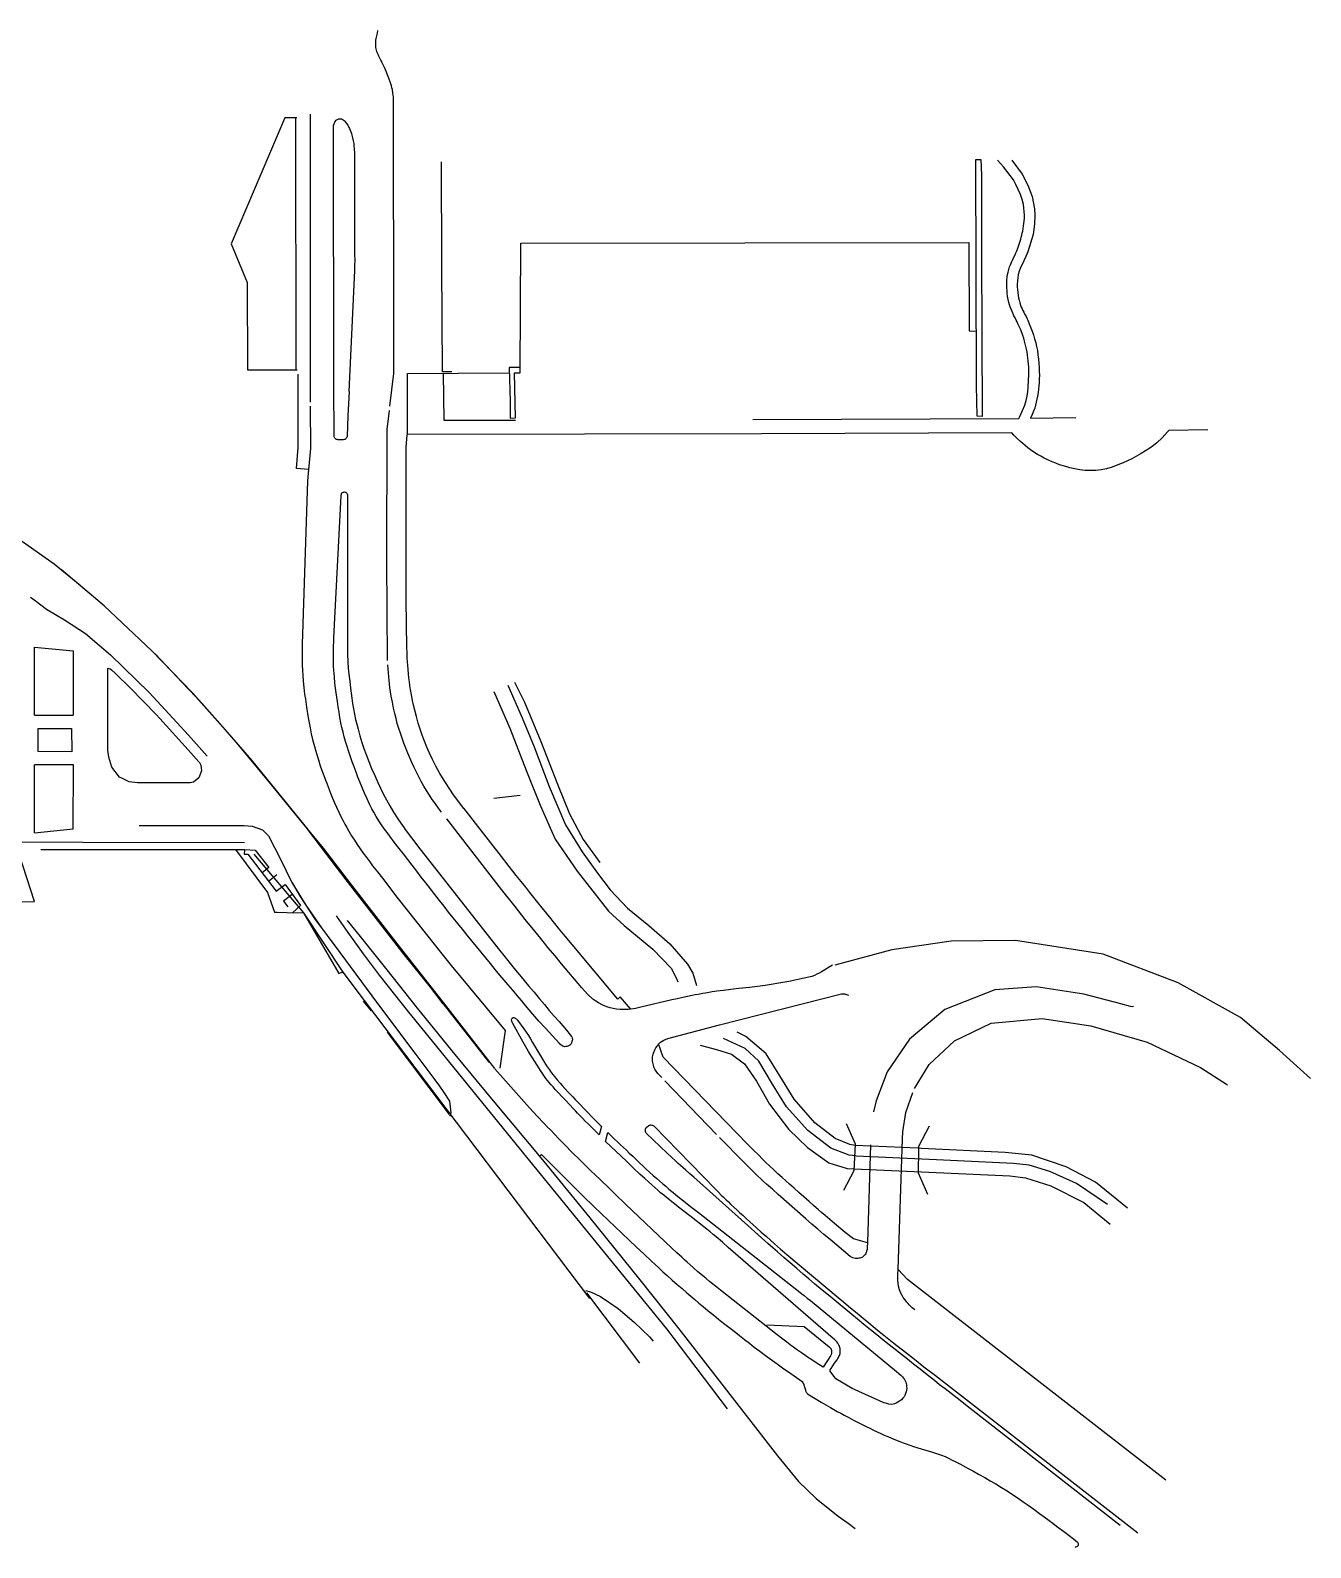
# Model space of a CAD drawing. Header units: millimetres. Extents: x 197581 to 283285, y -61110 to -31602.
# Drawn here: x 258900 to 283285, y -60511 to -31602 of the extents above; entities that cross this region are included whole.
import ezdxf

# ---------------------------------------------------------------- set-up
doc = ezdxf.new("R2010")
doc.units = ezdxf.units.MM
for name, color, linetype in [('CUDL_BO', 7, 'Continuous'), ('CUDL_BR', 7, 'Continuous'), ('CUDL_FACADES', 7, 'Continuous'), ('CUDL_LA', 7, 'Continuous'), ('CUDL_MU', 7, 'Continuous'), ('CUDL_PO', 7, 'Continuous'), ('CUDL_SP', 7, 'Continuous')]:
    doc.layers.add(name, color=color, linetype=linetype)

msp = doc.modelspace()

# ---------------------------------------------------------------- linework, layer by layer
at = {"layer": 'CUDL_BO'}
for points in [[(265823, -37543, 0), (265814, -32875, 0), (265806, -32799, 0), (265795, -32727, 0), (265787, -32694, 0), (265779, -32661, 0), (265767, -32621, 0), (265755, -32582, 0), (265737, -32530, 0), (265717, -32480, 0), (265699, -32439, 0), (265681, -32396, 0), (265662, -32352, 0), (265643, -32310, 0), (265619, -32257, 0), (265596, -32210, 0), (265587, -32190, 0), (265578, -32170, 0), (265564, -32144, 0), (265552, -32120, 0), (265540, -32095, 0), (265528, -32072, 0), (265518, -32049, 0), (265508, -32025, 0), (265500, -32002, 0), (265493, -31977, 0), (265488, -31953, 0), (265483, -31928, 0), (265480, -31901, 0), (265478, -31874, 0), (265478, -31848, 0), (265480, -31821, 0), (265483, -31789, 0), (265489, -31755, 0), (265494, -31729, 0), (265499, -31704, 0), (265510, -31655, 0), (265521, -31602, 0)], [(264227, -33197, 0), (264232, -38683, 0)], [(264681, -38376, 0), (264672, -33452, 0), (264676, -33414, 0), (264685, -33380, 0), (264690, -33365, 0), (264697, -33350, 0), (264709, -33331, 0), (264723, -33314, 0), (264734, -33305, 0), (264747, -33299, 0), (264761, -33293, 0), (264775, -33289, 0), (264792, -33287, 0), (264809, -33287, 0), (264824, -33289, 0), (264838, -33293, 0), (264858, -33304, 0), (264878, -33322, 0), (264891, -33335, 0), (264904, -33350, 0), (264924, -33378, 0), (264945, -33410, 0), (264961, -33439, 0), (264976, -33470, 0), (264990, -33502, 0), (265004, -33536, 0), (265015, -33566, 0), (265024, -33598, 0), (265038, -33652, 0), (265050, -33710, 0), (265058, -33755, 0), (265064, -33802, 0), (265070, -33867, 0), (265074, -33935, 0), (265077, -35877, 0), (265078, -35978, 0), (265075, -36079, 0), (265074, -36128, 0), (265071, -36177, 0), (264969, -38486, 0)], [(265747, -38765, 0), (265824, -38140, 0), (265823, -37543, 0)], [(264693, -39361, 0), (264687, -39346, 0), (264685, -39329, 0), (264681, -38375, 0)], [(264972, -38484, 0), (264950, -38947, 0)], [(264232, -38763, 0), (264235, -39569, 0), (264195, -39971, 0)], [(264950, -38947, 0), (264932, -39339, 0), (264927, -39357, 0), (264918, -39373, 0), (264910, -39381, 0), (264900, -39389, 0), (264887, -39395, 0), (264875, -39400, 0), (264861, -39404, 0), (264847, -39406, 0), (264758, -39404, 0), (264743, -39400, 0), (264728, -39395, 0), (264718, -39388, 0), (264708, -39380, 0), (264699, -39371, 0), (264693, -39361, 0)], [(265703, -43610, 0), (265690, -41704, 0), (265694, -39207, 0), (265739, -38845, 0)], [(264195, -39970, 0), (264180, -40186, 0)], [(264180, -40186, 0), (264078, -43294, 0), (264076, -43447, 0), (264076, -43597, 0), (264079, -43694, 0), (264083, -43791, 0), (264089, -43896, 0), (264097, -43999, 0), (264109, -44125, 0), (264124, -44247, 0), (264140, -44348, 0)], [(265407, -46436, 0), (265400, -46424, 0), (265361, -46347, 0), (265312, -46243, 0), (265264, -46133, 0), (265220, -46027, 0), (265178, -45922, 0), (265139, -45829, 0), (265103, -45735, 0), (265065, -45635, 0), (265029, -45538, 0), (264995, -45442, 0), (264963, -45348, 0), (264932, -45249, 0), (264903, -45150, 0), (264878, -45061, 0), (264856, -44974, 0), (264834, -44885, 0), (264815, -44797, 0), (264797, -44696, 0), (264779, -44595, 0), (264764, -44492, 0), (264749, -44392, 0), (264736, -44306, 0), (264724, -44221, 0), (264714, -44134, 0), (264702, -44040, 0), (264691, -43921, 0), (264680, -43794, 0), (264675, -43713, 0), (264673, -43626, 0), (264673, -43413, 0), (264683, -43168, 0), (264823, -40473, 0), (264822, -40456, 0), (264825, -40440, 0), (264826, -40434, 0), (264828, -40429, 0), (264831, -40422, 0), (264835, -40416, 0), (264844, -40407, 0), (264857, -40400, 0), (264868, -40398, 0), (264879, -40396, 0), (264893, -40399, 0), (264908, -40404, 0), (264920, -40411, 0), (264928, -40420, 0), (264935, -40435, 0), (264938, -40454, 0), (264942, -43332, 0), (264943, -43486, 0), (264948, -43634, 0), (264956, -43753, 0), (264966, -43869, 0), (264982, -44004, 0), (264997, -44134, 0), (265009, -44231, 0), (265021, -44325, 0), (265037, -44427, 0), (265054, -44530, 0), (265073, -44631, 0), (265095, -44733, 0), (265116, -44824, 0), (265141, -44919, 0), (265175, -45043, 0), (265216, -45173, 0), (265253, -45284, 0), (265293, -45398, 0), (265344, -45531, 0), (265400, -45666, 0), (265460, -45801, 0), (265520, -45931, 0), (265570, -46040, 0), (265622, -46147, 0), (265681, -46261, 0), (265746, -46379, 0), (265818, -46499, 0), (265897, -46623, 0), (265955, -46709, 0), (266017, -46799, 0), (266042, -46831, 0)], [(260654, -45857, 0), (260600, -45829, 0), (260454, -45641, 0), (260393, -45448, 0), (260376, -45319, 0), (260376, -43757, 0), (260418, -43765, 0), (260446, -43784, 0), (260520, -43855, 0), (260808, -44136, 0), (261297, -44639, 0), (261365, -44714, 0)], [(266732, -46501, 0), (266672, -46420, 0), (266614, -46339, 0), (266556, -46256, 0), (266501, -46172, 0), (266447, -46087, 0), (266396, -46001, 0), (266346, -45914, 0), (266300, -45825, 0), (266256, -45735, 0), (266212, -45645, 0), (266169, -45554, 0), (266128, -45463, 0), (266089, -45371, 0), (266050, -45278, 0), (266014, -45184, 0), (265980, -45090, 0), (265948, -44995, 0), (265917, -44901, 0), (265889, -44808, 0), (265865, -44715, 0), (265840, -44618, 0), (265817, -44515, 0), (265795, -44404, 0), (265774, -44285, 0), (265761, -44205, 0), (265749, -44120, 0), (265726, -43917, 0), (265706, -43690, 0)], [(264140, -44348, 0), (264161, -44495, 0), (264191, -44700, 0), (264227, -44893, 0), (264251, -45005, 0), (264276, -45114, 0), (264311, -45249, 0), (264347, -45377, 0), (264385, -45498, 0), (264423, -45613, 0), (264467, -45734, 0), (264510, -45853, 0), (264523, -45887, 0)], [(261365, -44714, 0), (261908, -45313, 0), (262111, -45540, 0)], [(262114, -45541, 0), (262147, -45603, 0), (262157, -45712, 0), (262109, -45844, 0), (262008, -45928, 0), (261944, -45940, 0), (260938, -45939, 0), (260781, -45920, 0), (260654, -45857, 0)], [(264523, -45887, 0), (264544, -45945, 0), (264577, -46035, 0), (264616, -46134, 0), (264655, -46228, 0), (264694, -46318, 0), (264733, -46405, 0), (264778, -46500, 0), (264823, -46593, 0), (264858, -46660, 0), (264892, -46726, 0), (264927, -46792, 0), (264964, -46858, 0), (265017, -46946, 0), (265073, -47034, 0), (265125, -47113, 0), (265181, -47195, 0), (265242, -47281, 0), (265308, -47370, 0), (265363, -47443, 0), (265419, -47518, 0), (265509, -47635, 0), (265605, -47758, 0), (265883, -48115, 0)], [(268977, -50904, 0), (268710, -50611, 0), (268587, -50477, 0), (268471, -50347, 0), (268400, -50264, 0), (268332, -50183, 0), (268253, -50087, 0), (268175, -49993, 0), (268088, -49890, 0), (268003, -49789, 0), (267924, -49697, 0), (267844, -49603, 0), (267755, -49495, 0), (267662, -49384, 0), (267574, -49276, 0), (267485, -49167, 0), (267396, -49058, 0), (267308, -48949, 0), (267218, -48839, 0), (267130, -48729, 0), (267041, -48620, 0), (266954, -48510, 0), (266866, -48400, 0), (266779, -48289, 0), (266692, -48179, 0), (266606, -48069, 0), (266519, -47957, 0), (266433, -47847, 0), (266346, -47734, 0), (266258, -47622, 0), (266172, -47510, 0), (266087, -47400, 0), (266005, -47294, 0), (265924, -47189, 0), (265831, -47068, 0), (265746, -46955, 0), (265695, -46887, 0), (265648, -46822, 0), (265591, -46742, 0), (265537, -46660, 0), (265487, -46580, 0), (265440, -46497, 0), (265407, -46436, 0)], [(261374, -46750, 0), (262970, -46750, 0), (263126, -46765, 0), (263323, -46835, 0), (263435, -46947, 0), (263664, -47393, 0), (263883, -47841, 0), (264145, -48272, 0), (264445, -48702, 0)], [(266042, -46831, 0), (266159, -46990, 0), (266320, -47198, 0), (267812, -49095, 0), (267941, -49258, 0), (268065, -49413, 0), (268141, -49507, 0), (268216, -49597, 0), (268304, -49702, 0), (268391, -49807, 0), (268494, -49930, 0), (268597, -50053, 0), (268690, -50164, 0), (268784, -50274, 0), (268878, -50382, 0), (268971, -50489, 0), (269110, -50650, 0), (269184, -50738, 0), (269187, -50742, 0), (269190, -50747, 0), (269202, -50765, 0), (269211, -50781, 0), (269220, -50802, 0), (269223, -50820, 0), (269223, -50836, 0), (269221, -50851, 0), (269216, -50870, 0), (269209, -50891, 0), (269201, -50909, 0), (269190, -50925, 0), (269176, -50938, 0), (269159, -50950, 0), (269139, -50958, 0), (269118, -50963, 0), (269097, -50965, 0), (269074, -50966, 0), (269060, -50962, 0), (269045, -50958, 0), (269011, -50939, 0), (268975, -50907, 0)], [(267874, -47970, 0), (266830, -46628, 0)], [(263798, -47664, 0), (263888, -47844, 0), (264036, -48107, 0), (264315, -48521, 0), (264795, -49174, 0), (265512, -50145, 0), (266241, -51115, 0), (266605, -51600, 0)], [(271222, -50052, 0), (271115, -50076, 0), (270529, -50216, 0), (270428, -50238, 0), (270334, -50252, 0), (270288, -50257, 0), (270244, -50259, 0), (270188, -50259, 0), (270133, -50257, 0), (270065, -50251, 0), (269998, -50240, 0), (269943, -50227, 0), (269883, -50208, 0), (269806, -50175, 0), (269723, -50132, 0), (269670, -50100, 0), (269616, -50061, 0), (269511, -49965, 0), (269405, -49846, 0), (269017, -49387, 0), (268893, -49238, 0), (268759, -49078, 0), (268691, -48993, 0), (268620, -48905, 0), (268564, -48837, 0), (268508, -48767, 0), (268327, -48542, 0), (268131, -48297, 0), (267874, -47970, 0)], [(265883, -48115, 0), (266790, -49259, 0), (266918, -49418, 0), (267943, -50659, 0), (267840, -51378, 0)], [(268217, -52898, 0), (266560, -50859, 0), (266110, -50309, 0), (265551, -49603, 0), (265247, -49199, 0), (264953, -48793, 0), (264731, -48472, 0)], [(274176, -49415, 0), (273969, -49538, 0), (273924, -49564, 0), (273880, -49587, 0), (273833, -49610, 0), (273786, -49630, 0), (273491, -49694, 0), (273344, -49724, 0), (273196, -49752, 0), (273121, -49764, 0), (273047, -49777, 0), (272972, -49788, 0), (272898, -49798, 0), (272749, -49819, 0), (272598, -49836, 0), (272397, -49857, 0), (272240, -49876, 0), (272100, -49894, 0), (272036, -49903, 0), (271976, -49911, 0), (271889, -49924, 0), (271800, -49939, 0), (271710, -49954, 0), (271618, -49970, 0), (271565, -49980, 0), (271506, -49991, 0), (271328, -50028, 0), (271222, -50052, 0)], [(272026, -50552, 0), (274349, -49957, 0), (274370, -49957, 0), (274392, -49958, 0), (274404, -49960, 0), (274418, -49964, 0), (274431, -49967, 0), (274443, -49972, 0), (274464, -49978, 0), (274485, -49984, 0)], [(279909, -50202, 0), (279886, -50209, 0), (279852, -50203, 0), (279672, -50150, 0), (278967, -49966, 0), (278058, -49826, 0), (277269, -49885, 0), (276317, -50256, 0), (275647, -50822, 0), (275219, -51443, 0), (275010, -52000, 0), (274962, -52207, 0)], [(269647, -52353, 0), (269778, -52484, 0), (269732, -52646, 0), (269522, -52439, 0), (269468, -52385, 0), (269414, -52328, 0), (269368, -52280, 0), (269320, -52230, 0), (269280, -52186, 0), (269237, -52141, 0), (269169, -52069, 0), (269098, -51994, 0), (269024, -51916, 0), (268957, -51845, 0), (268926, -51812, 0), (268897, -51780, 0), (268855, -51734, 0), (268817, -51690, 0), (268782, -51649, 0), (268749, -51608, 0), (268721, -51571, 0), (268691, -51532, 0), (268654, -51478, 0), (268615, -51421, 0), (268584, -51372, 0), (268550, -51319, 0), (268507, -51251, 0), (268462, -51180, 0), (268425, -51120, 0), (268388, -51058, 0), (268338, -50972, 0), (268287, -50879, 0), (268088, -50523, 0), (268082, -50511, 0), (268076, -50498, 0), (268072, -50486, 0), (268069, -50474, 0), (268066, -50461, 0), (268067, -50449, 0), (268070, -50435, 0), (268074, -50423, 0), (268094, -50409, 0), (268109, -50410, 0), (268122, -50414, 0), (268134, -50420, 0), (268143, -50427, 0), (268154, -50436, 0), (268163, -50444, 0), (268173, -50453, 0), (268181, -50462, 0), (268301, -50627, 0), (268346, -50690, 0), (268389, -50753, 0), (268429, -50819, 0), (268467, -50887, 0), (268673, -51237, 0), (268730, -51328, 0), (268785, -51409, 0), (268807, -51437, 0), (268828, -51466, 0), (268853, -51499, 0), (268880, -51532, 0), (268932, -51597, 0), (268988, -51659, 0), (269031, -51706, 0), (269081, -51761, 0), (269150, -51836, 0), (269230, -51922, 0), (269275, -51971, 0), (269325, -52024, 0), (269472, -52176, 0), (269647, -52352, 0)], [(270930, -51556, 0), (270854, -51478, 0), (270819, -51435, 0), (270793, -51392, 0), (270784, -51371, 0), (270777, -51350, 0), (270768, -51320, 0), (270761, -51292, 0), (270755, -51265, 0), (270751, -51240, 0), (270748, -51215, 0), (270748, -51188, 0), (270751, -51161, 0), (270756, -51134, 0), (270761, -51110, 0), (270768, -51087, 0), (270780, -51055, 0), (270795, -51023, 0), (270814, -50991, 0), (270836, -50958, 0), (270853, -50933, 0), (270874, -50907, 0), (270887, -50893, 0), (270903, -50878, 0), (270964, -50839, 0), (271043, -50808, 0), (272026, -50552, 0)], [(275738, -51763, 0), (276022, -51304, 0), (276500, -50856, 0), (277198, -50521, 0), (278169, -50428, 0), (279100, -50567, 0), (280171, -50880, 0), (281185, -51364, 0), (281699, -51694, 0)], [(274625, -53046, 0), (274496, -53035, 0), (274149, -52902, 0), (273710, -52566, 0), (273305, -52110, 0), (273035, -51683, 0), (272773, -51245, 0), (272512, -51002, 0), (272100, -50813, 0)], [(272925, -56264, 0), (273638, -56298, 0), (274112, -56686, 0), (274131, -56701, 0), (274145, -56717, 0), (274151, -56726, 0), (274155, -56735, 0), (274159, -56749, 0), (274161, -56763, 0), (274162, -56776, 0), (274161, -56789, 0), (274160, -56798, 0), (274158, -56807, 0), (274150, -56830, 0), (274138, -56854, 0), (274003, -57072, 0), (273868, -56988, 0), (273783, -56932, 0), (273703, -56879, 0), (273654, -56846, 0), (273607, -56815, 0), (273550, -56774, 0), (273492, -56733, 0), (273435, -56691, 0), (273378, -56650, 0), (273333, -56616, 0), (273285, -56580, 0), (273207, -56520, 0), (273124, -56454, 0), (272074, -55628, 0), (271951, -55530, 0), (271838, -55438, 0), (271769, -55381, 0), (271704, -55327, 0), (271616, -55253, 0), (271530, -55180, 0), (271469, -55125, 0), (271410, -55073, 0), (271358, -55027, 0), (271306, -54979, 0), (271214, -54893, 0), (271120, -54804, 0), (270237, -53965, 0), (270041, -53777, 0), (269871, -53612, 0), (269808, -53553, 0), (269751, -53498, 0), (269661, -53411, 0), (269576, -53330, 0), (269489, -53244, 0), (269407, -53165, 0), (269329, -53087, 0), (269252, -53011, 0), (269184, -52943, 0), (269116, -52873, 0), (269043, -52800, 0), (268967, -52722, 0), (268887, -52639, 0), (268804, -52553, 0), (268745, -52493, 0), (268684, -52428, 0), (268553, -52287, 0), (268408, -52129, 0), (267748, -51388, 0)], [(266603, -51599, 0), (266690, -51716, 0), (266777, -51836, 0), (266886, -52007, 0), (266910, -52225, 0), (266889, -52292, 0), (266907, -52258, 0)], [(271971, -52637, 0), (270986, -51615, 0)], [(275520, -52587, 0), (275575, -52220, 0), (275707, -51838, 0)], [(269857, -52773, 0), (269899, -52603, 0), (269972, -52675, 0), (270028, -52728, 0), (270084, -52781, 0), (270141, -52836, 0), (270198, -52890, 0), (270252, -52940, 0), (270307, -52993, 0), (270373, -53055, 0), (270440, -53118, 0), (270504, -53179, 0), (270568, -53239, 0), (270632, -53297, 0), (270695, -53357, 0), (270765, -53419, 0), (270832, -53480, 0), (270888, -53529, 0), (270944, -53578, 0), (271001, -53626, 0), (271063, -53678, 0), (271141, -53743, 0), (271226, -53812, 0), (271282, -53857, 0), (271343, -53906, 0), (271475, -54010, 0), (271625, -54127, 0), (273555, -55643, 0), (273596, -55675, 0), (273636, -55707, 0), (273697, -55755, 0), (273756, -55804, 0), (275400, -57157, 0), (275442, -57191, 0), (275478, -57224, 0), (275496, -57241, 0), (275512, -57257, 0), (275533, -57280, 0), (275551, -57305, 0), (275565, -57331, 0), (275575, -57358, 0), (275582, -57383, 0), (275587, -57409, 0), (275590, -57442, 0), (275591, -57478, 0), (275588, -57511, 0), (275582, -57543, 0), (275571, -57576, 0), (275557, -57609, 0), (275540, -57637, 0), (275520, -57664, 0), (275491, -57692, 0), (275457, -57718, 0), (275422, -57740, 0), (275388, -57758, 0), (275359, -57768, 0), (275331, -57777, 0), (275294, -57781, 0), (275250, -57776, 0), (275210, -57767, 0), (275165, -57753, 0), (275155, -57749, 0), (275144, -57744, 0), (274932, -57652, 0), (274552, -57476, 0), (274239, -57297, 0), (274132, -57149, 0), (274136, -57121, 0), (274150, -57095, 0), (274219, -56998, 0), (274264, -56932, 0), (274273, -56919, 0), (274279, -56909, 0), (274291, -56889, 0), (274301, -56869, 0), (274310, -56850, 0), (274315, -56831, 0), (274321, -56813, 0), (274324, -56794, 0), (274325, -56775, 0), (274326, -56754, 0), (274325, -56736, 0), (274323, -56718, 0), (274318, -56695, 0), (274310, -56672, 0), (274301, -56650, 0), (274288, -56628, 0), (274277, -56612, 0), (274265, -56596, 0), (274253, -56583, 0), (274241, -56570, 0), (274218, -56547, 0), (274192, -56524, 0), (272193, -54790, 0), (272080, -54690, 0), (271964, -54592, 0), (271905, -54543, 0), (271846, -54494, 0), (271786, -54446, 0), (271726, -54398, 0), (271606, -54304, 0), (271485, -54211, 0), (271325, -54086, 0), (271244, -54022, 0), (271166, -53959, 0), (271118, -53921, 0), (271071, -53884, 0), (271017, -53841, 0), (270965, -53798, 0), (270905, -53748, 0), (270849, -53698, 0), (270796, -53651, 0), (270736, -53599, 0), (270672, -53541, 0), (270602, -53477, 0), (270558, -53437, 0), (270510, -53393, 0), (270389, -53279, 0), (270253, -53149, 0), (269856, -52773, 0)], [(279656, -60086, 0), (276801, -57861, 0), (276550, -57666, 0), (276323, -57488, 0), (276218, -57407, 0), (276120, -57329, 0), (275980, -57218, 0), (275847, -57113, 0), (275723, -57014, 0), (275605, -56920, 0), (275490, -56829, 0), (275374, -56737, 0), (275257, -56644, 0), (275139, -56551, 0), (275021, -56456, 0), (274900, -56360, 0), (274778, -56261, 0), (274655, -56160, 0), (274544, -56069, 0), (274430, -55976, 0), (274283, -55853, 0), (274132, -55729, 0), (273981, -55605, 0), (273838, -55484, 0), (273727, -55390, 0), (273620, -55299, 0), (273496, -55192, 0), (273370, -55083, 0), (273252, -54982, 0), (273132, -54878, 0), (273040, -54798, 0), (272944, -54714, 0), (272761, -54551, 0), (272564, -54375, 0), (271535, -53454, 0), (271459, -53388, 0), (271382, -53320, 0), (271334, -53276, 0), (271286, -53232, 0), (271240, -53190, 0), (271195, -53147, 0), (271113, -53071, 0), (271030, -52996, 0), (270628, -52612, 0), (270622, -52598, 0), (270617, -52582, 0), (270616, -52571, 0), (270615, -52558, 0), (270616, -52547, 0), (270618, -52535, 0), (270623, -52521, 0), (270630, -52506, 0), (270671, -52473, 0), (270683, -52466, 0), (270696, -52461, 0), (270708, -52458, 0), (270721, -52458, 0), (270735, -52460, 0), (270746, -52462, 0), (270761, -52466, 0), (270774, -52474, 0)], [(270774, -52471, 0), (271948, -53682, 0), (272005, -53737, 0), (272059, -53792, 0), (272104, -53836, 0), (272150, -53881, 0), (272195, -53925, 0), (272242, -53971, 0), (272300, -54026, 0), (272360, -54081, 0), (272412, -54129, 0), (272468, -54179, 0), (272535, -54240, 0), (272606, -54305, 0), (272667, -54360, 0), (272732, -54419, 0), (272822, -54499, 0), (272918, -54585, 0), (272995, -54653, 0), (273076, -54724, 0), (273190, -54822, 0), (273310, -54924, 0), (274288, -55748, 0), (274387, -55830, 0), (274484, -55909, 0), (274552, -55966, 0), (274619, -56021, 0), (274688, -56078, 0), (274761, -56138, 0), (274872, -56229, 0), (274992, -56328, 0), (275069, -56391, 0), (275156, -56461, 0), (275346, -56612, 0), (275568, -56788, 0), (275740, -56923, 0), (275919, -57064, 0), (276138, -57233, 0), (276367, -57410, 0), (279991, -60231, 0)], [(275514, -52720, 0), (275520, -52587, 0)], [(272181, -57868, 0), (271145, -56500, 0), (271086, -56423, 0), (271020, -56343, 0), (268217, -52898, 0)], [(274847, -54694, 0), (274841, -54794, 0), (274836, -54829, 0), (274828, -54860, 0), (274824, -54875, 0), (274819, -54889, 0), (274810, -54907, 0), (274800, -54923, 0), (274789, -54939, 0), (274776, -54952, 0), (274762, -54963, 0), (274747, -54974, 0), (274734, -54982, 0), (274718, -54988, 0), (274701, -54994, 0), (274683, -54998, 0), (274662, -55001, 0), (274639, -55003, 0), (274627, -55004, 0), (274614, -55003, 0), (274568, -54989, 0), (274515, -54962, 0), (274132, -54639, 0), (274015, -54544, 0), (273899, -54446, 0), (273785, -54348, 0), (273673, -54249, 0), (273146, -53784, 0), (273034, -53684, 0), (272922, -53583, 0), (272867, -53532, 0), (272812, -53482, 0), (272756, -53431, 0), (272702, -53380, 0), (272595, -53274, 0), (272488, -53167, 0), (272027, -52695, 0)], [(274902, -52839, 0), (274847, -54694, 0)], [(275747, -55982, 0), (275722, -55964, 0), (275698, -55944, 0), (275668, -55916, 0), (275639, -55887, 0), (275617, -55861, 0), (275593, -55833, 0), (275561, -55792, 0), (275527, -55748, 0), (275503, -55707, 0), (275481, -55663, 0), (275457, -55599, 0), (275438, -55526, 0), (275428, -55471, 0), (275422, -55413, 0), (275420, -55314, 0), (275426, -55210, 0), (275514, -52720, 0)], [(268594, -53055, 0), (268638, -53018, 0), (268732, -53116, 0), (268833, -53220, 0), (268946, -53334, 0), (269026, -53414, 0), (269110, -53498, 0), (269169, -53557, 0), (269231, -53618, 0), (269422, -53807, 0), (269638, -54017, 0), (270439, -54778, 0), (270591, -54920, 0), (270732, -55052, 0), (270799, -55116, 0), (270863, -55176, 0), (270946, -55253, 0), (271028, -55327, 0), (271124, -55415, 0), (271219, -55496, 0), (271312, -55576, 0), (271406, -55656, 0), (271482, -55720, 0), (271557, -55786, 0), (271634, -55852, 0), (271713, -55917, 0), (271812, -55999, 0), (271915, -56082, 0), (272009, -56157, 0), (272105, -56232, 0), (272203, -56309, 0), (272304, -56388, 0), (272404, -56467, 0), (272503, -56544, 0), (272597, -56618, 0), (272689, -56689, 0), (272793, -56769, 0), (272899, -56849, 0), (272989, -56914, 0), (273080, -56980, 0), (273151, -57031, 0), (273226, -57084, 0), (273384, -57195, 0), (273554, -57315, 0), (273599, -57347, 0), (273612, -57365, 0), (273621, -57384, 0), (273629, -57403, 0), (273634, -57414, 0), (273636, -57425, 0), (273640, -57437, 0), (273644, -57447, 0), (273650, -57468, 0), (273656, -57488, 0), (273661, -57506, 0), (273665, -57519, 0), (273670, -57532, 0), (273673, -57539, 0), (273675, -57546, 0), (273678, -57551, 0), (273682, -57557, 0), (273692, -57570, 0), (273705, -57582, 0), (273963, -57738, 0), (274051, -57789, 0), (274137, -57839, 0), (274203, -57877, 0), (274269, -57914, 0), (274335, -57950, 0), (274401, -57985, 0), (274490, -58033, 0), (274580, -58079, 0), (274669, -58125, 0), (274757, -58169, 0), (274822, -58202, 0), (274886, -58234, 0), (274958, -58270, 0), (275029, -58304, 0), (275096, -58336, 0), (275163, -58367, 0), (275231, -58396, 0), (275304, -58428, 0), (275381, -58459, 0), (275463, -58491, 0), (275521, -58512, 0), (275583, -58535, 0), (275719, -58581, 0), (275870, -58629, 0), (276063, -58685, 0), (276159, -58716, 0), (276253, -58749, 0), (276322, -58777, 0), (276388, -58807, 0), (276459, -58842, 0), (276530, -58878, 0), (276616, -58922, 0), (276704, -58970, 0), (276776, -59008, 0), (276850, -59049, 0), (276960, -59110, 0), (277077, -59175, 0), (277181, -59235, 0), (277287, -59297, 0), (277394, -59362, 0), (277502, -59431, 0), (277609, -59499, 0), (277712, -59568, 0), (277812, -59636, 0), (277908, -59704, 0), (278014, -59780, 0), (278123, -59860, 0), (278212, -59926, 0), (278303, -59993, 0), (278373, -60046, 0), (278446, -60101, 0), (278601, -60218, 0), (278768, -60346, 0), (278846, -60406, 0), (278857, -60434, 0), (278856, -60468, 0), (278838, -60492, 0), (278793, -60511, 0)], [(276162, -53123, 0), (274628, -53051, 0)], [(279419, -53971, 0), (278826, -53575, 0), (278315, -53343, 0), (277926, -53224, 0), (277624, -53191, 0), (276162, -53123, 0)], [(269473, -55609, 0), (269569, -55636, 0), (269757, -55728, 0), (270093, -55954, 0), (270402, -56215, 0), (270691, -56494, 0), (270761, -56574, 0)]]:
    msp.add_polyline3d(points, dxfattribs=at)
at = {"layer": 'CUDL_BR'}
for points in [[(264195, -39971, 0), (263968, -39947, 0), (264000, -39547, 0), (264000, -38154, 0)], [(267155, -46425, 0), (266962, -46167, 0), (266804, -45935, 0), (266749, -45845, 0), (266700, -45761, 0), (266626, -45623, 0), (266560, -45494, 0), (266502, -45372, 0), (266452, -45257, 0), (266407, -45146, 0), (266365, -45033, 0), (266326, -44918, 0), (266289, -44801, 0), (266253, -44673, 0), (266222, -44552, 0), (266199, -44459, 0), (266181, -44369, 0), (266159, -44261, 0), (266141, -44158, 0), (266130, -44086, 0), (266120, -44016, 0), (266110, -43937, 0), (266101, -43859, 0), (266094, -43780, 0), (266087, -43700, 0), (266082, -43631, 0), (266078, -43559, 0), (266075, -43461, 0), (266073, -43358, 0), (266057, -42457, 0), (266060, -39547, 0), (266075, -39306, 0)], [(267727, -44196, 0), (268034, -44896, 0), (268352, -45714, 0), (268611, -46367, 0), (268898, -47012, 0), (269315, -47619, 0), (269914, -48383, 0), (270212, -48660, 0), (270754, -49111, 0), (271108, -49470, 0), (271200, -49652, 0), (271233, -49731, 0)], [(267993, -44077, 0), (268267, -44699, 0), (268493, -45252, 0), (268781, -46010, 0), (269095, -46738, 0), (269411, -47255, 0), (269702, -47661, 0)], [(268123, -44019, 0), (268310, -44403, 0), (268626, -45149, 0), (268938, -45963, 0), (269166, -46527, 0), (269426, -47016, 0), (269745, -47459, 0)], [(268860, -48584, 0), (268819, -48532, 0), (268731, -48422, 0), (268648, -48318, 0), (268568, -48218, 0), (268492, -48124, 0), (268416, -48028, 0), (268335, -47926, 0), (268247, -47817, 0), (268155, -47702, 0), (268089, -47619, 0), (268021, -47533, 0), (267874, -47345, 0), (267713, -47138, 0), (267157, -46424, 0)], [(260971, -46751, 0), (261374, -46750, 0)], [(269702, -47661, 0), (269944, -47980, 0), (270276, -48325, 0), (270683, -48660, 0), (271083, -49005, 0), (271419, -49391, 0), (271520, -49567, 0), (271586, -49801, 0)], [(270339, -50251, 0), (270135, -50017, 0), (270087, -50060, 0), (269218, -49019, 0), (269086, -48861, 0), (268962, -48710, 0), (268889, -48619, 0), (268860, -48584, 0)], [(272914, -51104, 0), (272911, -51099, 0), (272529, -50774, 0), (272364, -50691, 0)], [(274846, -54705, 0), (274578, -54630, 0), (274422, -54504, 0), (274217, -54334, 0), (274036, -54181, 0), (273971, -54125, 0), (273909, -54072, 0), (273819, -53993, 0), (273732, -53918, 0), (273631, -53829, 0), (273537, -53745, 0), (273447, -53664, 0), (273357, -53585, 0), (273287, -53521, 0), (273217, -53459, 0), (273139, -53388, 0), (273060, -53315, 0), (272982, -53241, 0), (272904, -53164, 0), (272840, -53100, 0), (272773, -53035, 0), (272670, -52932, 0), (272562, -52822, 0), (270952, -51169, 0), (270866, -50914, 0)], [(271657, -50938, 0), (271967, -51018, 0), (272253, -51111, 0), (272499, -51294, 0), (272731, -51624, 0), (272979, -52062, 0), (273344, -52541, 0), (273702, -52888, 0), (274107, -53182, 0), (274460, -53285, 0), (274592, -53294, 0)], [(274609, -52850, 0), (274511, -52830, 0), (274228, -52716, 0), (273840, -52418, 0), (273449, -51964, 0), (273178, -51519, 0), (272914, -51104, 0)], [(279796, -54045, 0), (279186, -53546, 0), (278629, -53256, 0), (277976, -53034, 0), (277465, -52982, 0), (275875, -52904, 0)], [(275871, -53350, 0), (276579, -53383, 0)], [(276579, -53383, 0), (277553, -53427, 0), (277854, -53467, 0), (278335, -53617, 0), (278963, -53937, 0), (279468, -54345, 0)], [(280524, -59227, 0), (275607, -55401, 0), (275426, -55209, 0)], [(269494, -55658, 0), (270502, -56995, 0)]]:
    msp.add_polyline3d(points, dxfattribs=at)
at = {"layer": 'CUDL_FACADES'}
for points in [[(267653, -51267, 0), (267639, -51262, 0), (266771, -50151, 0), (266760, -50151, 0), (266521, -49832, 0), (266019, -49209, 0), (265404, -48418, 0), (264913, -47785, 0), (264547, -47306, 0), (264185, -46831, 0), (264189, -46826, 0)], [(259102, -47211, 0), (259812, -47211, 0)], [(259106, -47211, 0), (259812, -47211, 0)], [(259812, -47211, 0), (262805, -47214, 0)], [(259812, -47211, 0), (262807, -47212, 0), (263415, -48029, 0), (263551, -48406, 0), (263604, -48406, 0)], [(262813, -47212, 0), (262985, -47210, 0)], [(262978, -47220, 0), (262974, -47300, 0), (263043, -47300, 0), (263584, -48006, 0), (263751, -47878, 0), (264048, -48277, 0)], [(258575, -48205, 0), (258979, -48202, 0)], [(263724, -48194, 0), (263803, -48302, 0)], [(263784, -48409, 0), (264104, -48418, 0), (264773, -49574, 0)], [(264773, -49574, 0), (264831, -49545, 0), (264837, -49555, 0)], [(264850, -49548, 0), (264837, -49555, 0), (264850, -49548, 0), (265255, -50083, 0)], [(275806, -52902, 0), (274608, -52849, 0)], [(275875, -52904, 0), (275806, -52902, 0)], [(274593, -53293, 0), (275871, -53350, 0)]]:
    msp.add_polyline3d(points, dxfattribs=at)
at = {"layer": 'CUDL_LA'}
for p, q in [((258980, -44650), (259717, -44650)), ((258979, -46890), (259716, -46813))]:
    msp.add_line(p, q, dxfattribs=at)
for points in [[(263961, -38062, 0), (263958, -33274, 0)], [(272662, -39014, 0), (277725, -38997, 0), (277747, -38956, 0), (277799, -38846, 0), (277839, -38745, 0), (277854, -38700, 0), (277865, -38657, 0), (277879, -38595, 0), (277890, -38535, 0), (277899, -38474, 0), (277904, -38416, 0), (277907, -38360, 0), (277911, -38303, 0), (277914, -38248, 0), (277917, -38192, 0), (277919, -38135, 0), (277919, -38080, 0), (277917, -38020, 0), (277914, -37961, 0), (277908, -37902, 0), (277901, -37844, 0), (277892, -37789, 0), (277883, -37735, 0), (277873, -37679, 0), (277861, -37625, 0), (277849, -37574, 0), (277837, -37524, 0), (277821, -37468, 0), (277805, -37416, 0), (277793, -37379, 0), (277780, -37345, 0), (277764, -37305, 0), (277747, -37267, 0), (277730, -37229, 0), (277711, -37193, 0), (277694, -37158, 0), (277676, -37122, 0), (277655, -37082, 0), (277635, -37040, 0), (277616, -37001, 0), (277598, -36960, 0), (277580, -36917, 0), (277562, -36871, 0), (277548, -36830, 0), (277536, -36785, 0), (277523, -36730, 0), (277514, -36669, 0), (277507, -36618, 0), (277503, -36565, 0), (277499, -36499, 0), (277498, -36433, 0), (277500, -36363, 0), (277507, -36298, 0), (277513, -36252, 0), (277522, -36209, 0), (277536, -36156, 0), (277552, -36106, 0), (277566, -36071, 0), (277579, -36038, 0), (277596, -36003, 0), (277612, -35969, 0), (277633, -35925, 0), (277656, -35880, 0), (277673, -35842, 0), (277691, -35803, 0), (277710, -35751, 0), (277729, -35695, 0), (277747, -35636, 0), (277764, -35579, 0), (277774, -35543, 0), (277783, -35507, 0), (277793, -35468, 0), (277802, -35427, 0), (277810, -35377, 0), (277819, -35326, 0), (277824, -35283, 0), (277829, -35238, 0), (277832, -35182, 0), (277833, -35124, 0), (277814, -34923, 0), (277789, -34826, 0), (277756, -34729, 0), (277717, -34632, 0), (277672, -34540, 0), (277625, -34453, 0), (277500, -34285, 0), (277434, -34202, 0), (277322, -34078, 0)], [(276919, -38371, 0), (276905, -34064, 0), (277002, -34064, 0), (277016, -34362, 0), (277014, -35856, 0), (277030, -38959, 0), (276936, -38954, 0), (276919, -38371, 0)], [(277591, -34075, 0), (277790, -34344, 0), (277901, -34553, 0), (277980, -34770, 0), (278025, -35002, 0), (278031, -35120, 0), (278026, -35294, 0), (278000, -35489, 0), (277896, -35823, 0), (277860, -35910, 0), (277824, -35991, 0), (277801, -36038, 0), (277780, -36082, 0), (277753, -36138, 0), (277733, -36193, 0), (277716, -36254, 0), (277706, -36314, 0), (277700, -36375, 0), (277697, -36435, 0), (277698, -36488, 0), (277701, -36541, 0), (277707, -36597, 0), (277714, -36652, 0), (277722, -36698, 0), (277732, -36743, 0), (277745, -36793, 0), (277761, -36841, 0), (277774, -36874, 0), (277788, -36905, 0), (277803, -36938, 0), (277820, -36972, 0), (277842, -37014, 0), (277865, -37057, 0), (277881, -37088, 0), (277897, -37122, 0), (277927, -37191, 0), (277958, -37269, 0), (277981, -37336, 0), (278004, -37404, 0), (278026, -37477, 0), (278048, -37553, 0), (278065, -37626, 0), (278080, -37700, 0), (278092, -37782, 0), (278102, -37865, 0), (278110, -37951, 0), (278114, -38035, 0), (278117, -38103, 0), (278118, -38169, 0), (278117, -38243, 0), (278115, -38315, 0), (278110, -38378, 0), (278103, -38439, 0), (278094, -38505, 0), (278084, -38569, 0), (278072, -38627, 0), (278060, -38686, 0), (278046, -38742, 0), (278030, -38798, 0), (278007, -38860, 0), (277981, -38921, 0), (277952, -38992, 0), (278810, -38979, 0)], [(276778, -37328, 0), (276916, -37334, 0)], [(272825, -39290, 0), (266084, -39305, 0), (266082, -38137, 0), (268014, -38130, 0)], [(266762, -38131, 0), (266776, -39032, 0), (268138, -39031, 0)], [(268233, -38028, 0), (268019, -38024, 0), (268040, -38672, 0), (268040, -38989, 0), (268139, -38986, 0), (268122, -38130, 0), (268231, -38127, 0)], [(281326, -39213, 0), (280586, -39227, 0), (280561, -39253, 0), (280459, -39364, 0), (280355, -39460, 0), (280290, -39513, 0), (280224, -39560, 0), (280141, -39614, 0), (280058, -39666, 0), (279969, -39716, 0), (279880, -39763, 0), (279798, -39802, 0), (279713, -39841, 0), (279611, -39882, 0), (279506, -39923, 0), (279400, -39956, 0), (279293, -39978, 0), (279194, -39989, 0), (279093, -39991, 0), (278988, -39985, 0), (278887, -39974, 0), (278791, -39958, 0), (278698, -39936, 0), (278598, -39908, 0), (278502, -39877, 0), (278429, -39850, 0), (278359, -39821, 0), (278281, -39787, 0), (278208, -39751, 0), (278144, -39716, 0), (278082, -39681, 0), (278015, -39640, 0), (277951, -39595, 0), (277900, -39555, 0), (277850, -39514, 0), (277806, -39474, 0), (277760, -39434, 0), (277696, -39376, 0), (277630, -39315, 0), (277592, -39273, 0), (272825, -39290, 0)], [(258980, -44650, 0), (258977, -43353, 0), (259716, -43423, 0)], [(259717, -43422, 0), (259717, -44651, 0)], [(259684, -44905, 0), (259689, -45346, 0)], [(259716, -46813, 0), (259720, -45594, 0), (258979, -45593, 0)], [(258979, -46890, 0), (258981, -45593, 0)], [(262985, -47210, 0), (263182, -47220, 0), (263443, -47555, 0), (263316, -47654, 0)], [(263435, -47812, 0), (263594, -47688, 0)], [(263888, -48065, 0), (263724, -48194, 0)], [(264048, -48277, 0), (263896, -48413, 0)], [(283285, -51572, 0), (282692, -51040, 0), (281947, -50412, 0), (280763, -49752, 0), (279332, -49201, 0), (277662, -48941, 0), (276441, -48953, 0), (275311, -49120, 0), (274222, -49411, 0)]]:
    msp.add_polyline3d(points, dxfattribs=at)
at = {"layer": 'CUDL_MU'}
for points in [[(263976, -33271, 0), (263747, -33270, 0), (262722, -35667, 0), (263028, -36403, 0), (263033, -38070, 0), (263979, -38072, 0)], [(266738, -36072, 0), (266734, -34109, 0)], [(268231, -38127, 0), (268241, -35654, 0), (276773, -35643, 0), (276778, -37328, 0)], [(266927, -38106, 0), (266751, -38107, 0), (266738, -36072, 0)], [(259843, -42173, 0), (259351, -41772, 0), (258643, -41270, 0), (257919, -40900, 0), (257471, -40736, 0), (256783, -40556, 0), (256050, -40452, 0), (255762, -40441, 0)], [(261794, -44023, 0), (261214, -43421, 0), (260305, -42565, 0), (259493, -41883, 0)], [(258902, -42404, 0), (258989, -42468, 0), (259205, -42628, 0), (259550, -42831, 0), (259952, -43091, 0), (260427, -43501, 0), (261160, -44216, 0), (261467, -44549, 0)], [(261793, -44026, 0), (261275, -43478, 0)], [(262155, -44415, 0), (262051, -44299, 0), (261793, -44026, 0)], [(262163, -44420, 0), (261986, -44222, 0), (261794, -44023, 0)], [(266771, -50124, 0), (265862, -48966, 0), (265021, -47888, 0), (264484, -47183, 0), (264117, -46742, 0), (263441, -45914, 0), (262824, -45169, 0), (262155, -44415, 0)], [(264189, -46827, 0), (263116, -45506, 0), (262612, -44922, 0), (262163, -44420, 0)], [(261467, -44549, 0), (261914, -45030, 0), (262269, -45429, 0)], [(259690, -45348, 0), (259051, -45343, 0), (259048, -44902, 0), (259684, -44905, 0)], [(268231, -46182, 0), (267730, -46236, 0)], [(264936, -48563, 0), (265204, -48899, 0), (265688, -49505, 0), (266265, -50232, 0), (266983, -51115, 0), (267714, -51997, 0), (268623, -53081, 0), (269553, -54224, 0), (270511, -55410, 0), (271252, -56345, 0), (273128, -58759, 0), (273530, -59248, 0), (273865, -59577, 0), (274286, -59913, 0), (274474, -60042, 0), (274607, -60149, 0)], [(265240, -50096, 0), (265393, -50286, 0)], [(267745, -51384, 0), (266771, -50124, 0)], [(265695, -50690, 0), (266878, -52259, 0)], [(274392, -53697, 0), (274591, -53325, 0), (274613, -52822, 0), (274442, -52433, 0)], [(275823, -52912, 0), (275823, -52864, 0), (276025, -52477, 0)], [(275996, -53785, 0), (275815, -53374, 0), (275823, -52912, 0)]]:
    msp.add_polyline3d(points, dxfattribs=at)
at = {"layer": 'CUDL_PO'}
msp.add_polyline3d([(263604, -48406, 0), (263784, -48409, 0)], dxfattribs=at)
at = {"layer": 'CUDL_SP'}
for points in [[(258979, -48202, 0), (258608, -47066, 0), (259901, -47069, 0)], [(259901, -47069, 0), (262981, -47075, 0)], [(263156, -47295, 0), (264104, -48418, 0), (264850, -49548, 0)], [(265255, -50083, 0), (269547, -55762, 0)]]:
    msp.add_polyline3d(points, dxfattribs=at)

doc.saveas('drawing.dxf')
